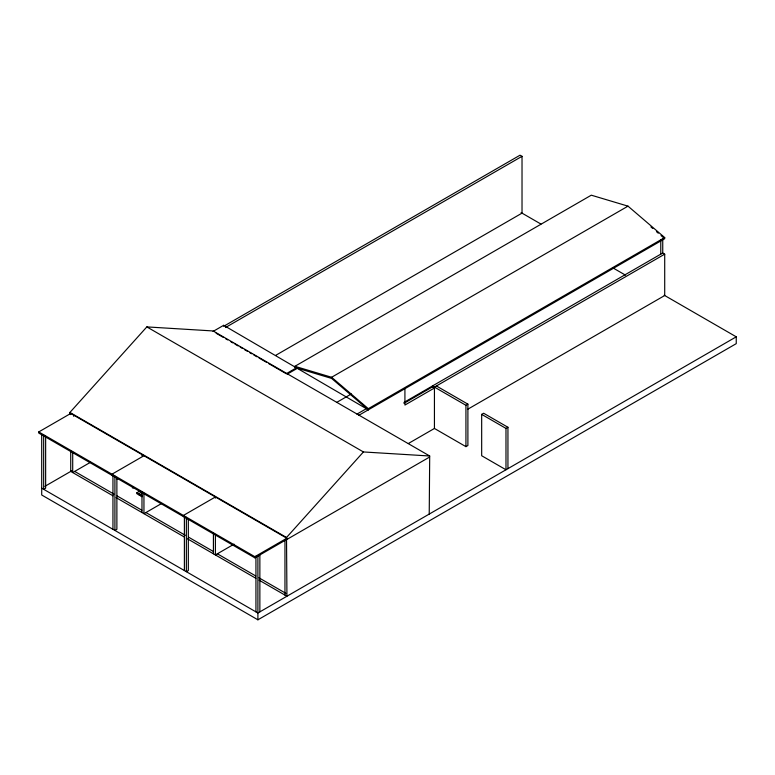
<?xml version="1.0" encoding="UTF-8"?>
<svg xmlns="http://www.w3.org/2000/svg" width="775" height="775" viewBox="0 0 775 775"><rect width="100%" height="100%" fill="white"/><g stroke="black" fill="none" stroke-linecap="round" stroke-linejoin="round"><path stroke-width="1.16" d="M294.897 367.447L294.897 366.304L591.296 195.184L628.002 206.15L664.708 237.567L664.708 238.7L358.883 415.274M403.969 403.329L432.469 386.88L432.469 385.969L465.93 405.286L467.897 404.143L467.897 445.509L465.93 446.642L434.436 428.459L408.347 443.523M429.224 514.087L429.699 456L213.106 330.954L146.833 326.905L69.924 412.445L70.341 414.373M259.005 580.107L286.934 596.237L286.517 537.492L363.427 451.951L429.699 456M70.341 413.24L286.934 538.286L286.827 539.361L254.849 557.826L38.75 433.06L38.75 431.927L70.728 413.463L70.728 414.596M213.028 331.448L223.655 325.316L368.309 409.83L368.309 408.687L331.603 377.27L294.897 366.304M224.556 325.791L520.054 155.184L522.021 156.327L522.021 213.135L275.774 355.308M225.477 327.534L522.021 156.327M44.843 486.361L72.056 470.648M90.375 462.346L72.705 472.547L72.705 451.999M143.947 455.729L111.968 474.193L111.968 475.337M296.864 367.582L286.237 373.724L268.46 363.456M287.205 374.16L296.864 368.58M117.403 478.504L116.812 478.853L117.994 478.853M132.951 487.485L132.36 487.824L133.542 487.824M628.002 206.15L331.603 377.27L331.603 378.413L368.309 409.83M136.865 492.774L142.174 495.845L142.174 496.756L136.865 493.685L136.865 492.774L139.975 490.982M141.748 491.999L138.628 493.801L138.628 494.712M142.484 493.627L140.401 494.818L140.401 495.729M161.636 503.469L143.947 513.68L143.947 493.132M336.641 402.428L351.317 393.962M356.917 414.131L366.343 408.687M368.309 408.687L664.708 237.567M403.969 402.419L662.741 253.018L662.741 238.758M467.829 409.19L664.708 295.517L664.708 254.161L434.436 387.103L434.436 428.459M432.469 385.969L432.469 386.88L434.446 388.004L404.918 405.054L404.918 388.692M234.06 544.157L215.392 554.929L215.392 534.382M481.672 414.373L505.978 428.41L505.978 469.766L481.672 455.739L481.672 414.373L483.639 413.24L507.945 427.267L507.945 468.633M38.75 431.927L254.849 556.692L286.827 538.228M286.934 539.419L429.224 457.269M505.978 428.41L507.945 427.267M41.705 434.988L41.705 494.993L257.901 619.816L736.25 343.645L736.25 336.825L257.901 612.996L41.705 488.173M296.05 367.786L331.603 378.413M662.741 253.018L664.708 254.161M521.1 212.602L540.94 224.062M664.185 295.217L736.25 336.825M613.073 267.976L625.522 275.164M436.412 385.969L467.897 404.143M432.469 386.88L434.436 388.013M216.167 333.26L223.481 337.493M225.573 338.694L227.666 339.905M230.805 341.717L232.897 342.928M234.99 344.129L238.128 345.941M240.221 347.152L242.313 348.363M244.406 349.564L247.545 351.375M249.637 352.586L251.73 353.797M253.812 354.998L256.951 356.81M259.044 358.021L266.368 362.245M146.833 326.905L363.427 451.951M69.924 412.445L286.517 537.492M74.671 471.413L113.964 494.101M117.064 495.893L141.873 510.221M145.913 512.546L185.322 535.302M188.432 537.094L213.319 551.461M217.358 553.796L255.779 575.98M258.889 577.772L285.888 593.359M113.024 495.835L70.728 471.413L70.728 450.866M116.124 497.627L184.382 537.036M187.502 538.828L255.886 578.315M650.942 226.92L652.783 228.489M656.454 231.638L658.285 233.207M661.036 235.561L663.788 237.915M660.775 239.892L660.775 254.161M465.93 405.286L465.93 446.642M284.958 539.497L284.958 595.103M259.867 611.863L259.867 555.045L257.901 556.179L257.901 619.816M255.934 556.256L255.934 611.863M254.849 556.692L254.849 557.826M223.655 325.316L223.655 326.314M215.392 498.112L215.392 496.978L183.404 515.443L183.404 516.576M213.416 533.248L213.416 553.796M188.325 518.572L188.325 570.555L186.358 571.688L186.358 517.293M184.392 516.16L184.392 570.555M141.98 454.596L141.98 455.729M141.98 491.999L141.98 512.546M116.88 477.332L116.88 529.306L114.913 530.449L114.913 476.044M112.947 474.91L112.947 529.306M73.683 415.168L73.683 416.301M45.638 436.199L45.638 488.173L43.671 489.316L43.671 434.911"/></g></svg>
